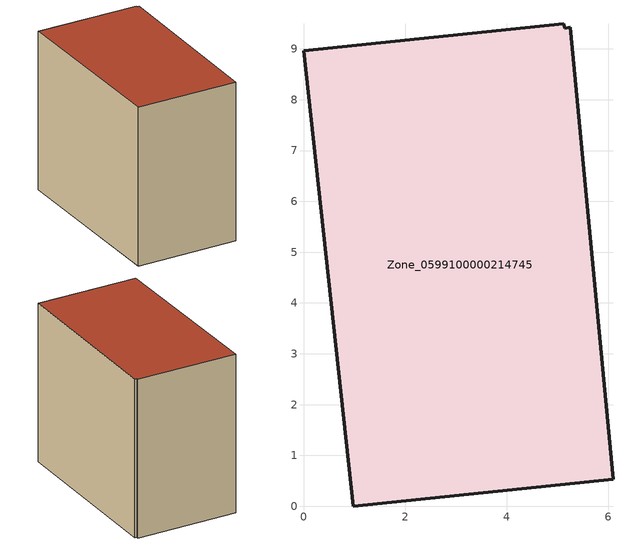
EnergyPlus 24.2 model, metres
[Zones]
Zone_0599100000214745
 floor ground (C_G): 5.14,9.4 5.25,9.42 6.09,0.53 0.98,0 0,8.96 5.13,9.49 z0
 wall outside (C_F): 0.98,0 6.09,0.53 5.25,9.42 5.14,9.4 5.13,9.49 0,8.96 0.98,0 z0:8.07
 roof outside (C_R): 5.25,9.42 5.14,9.4 5.13,9.49 0,8.96 0.98,0 6.09,0.53 z8.07
[BUILDING]
Pand.0599100000214745: North Axis=0; Terrain=City; Loads Convergence Tolerance Value=0.04; Temperature Convergence Tolerance Value=0.4; Solar Distribution=FullExterior; Maximum Number of Warmup Days=25; Minimum Number of Warmup Days=1
[Site:Location]
Rotterdam.The.Hague.AP_ZH_NLD Design_Conditions: Latitude=51.96; Longitude=4.45; Time Zone=1; Elevation=-4.5
[SITE:GROUNDTEMPERATURE:BUILDINGSURFACE]
18, 18, 18, 18, 18, 18, 18, 18, 18, 18, 18, 18
[MATERIAL] Thermal Absorptance=0.9; Solar Absorptance=0.7; Visible Absorptance=0.7
Name | Roughness | Thickness | Conductivity | Density | Specific Heat
G.TI.1975-1991 | MediumSmooth | 0.15 | 0.288461 | 540 | 1210
F.TI.1975-1991 | Rough | 0.3 | 0.230769 | 1920 | 840
R.TI.1975-1991 | MediumRough | 0.2 | 0.153846 | 1500 | 1000
[CONSTRUCTION]
C_G: G.TI.1975-1991
C_F: F.TI.1975-1991
C_R: R.TI.1975-1991
[ZONE]
Zone_0599100000214745: Type=1; Multiplier=1; Ceiling Height=Autocalculate; Volume=Autocalculate; Floor Area=autocalculate; Part of Total Floor Area=Yes
[ZONEINFILTRATION:DESIGNFLOWRATE]
Infil_Zone_0599100000214745: Zone or ZoneList or Space or SpaceList=Zone_0599100000214745; Schedule=AlwaysOn; Design Flow Rate Calculation Method=Flow/Area; Flow Rate per Floor Area=0.003; Constant Term Coefficient=1; Temperature Term Coefficient=0; Velocity Term Coefficient=0; Velocity Squared Term Coefficient=0
[HVACTEMPLATE:ZONE:IDEALLOADSAIRSYSTEM]
Zone_0599100000214745: Maximum Heating Supply Air Temperature=50; Minimum Cooling Supply Air Temperature=13; Maximum Heating Supply Air Humidity Ratio=0.0156; Minimum Cooling Supply Air Humidity Ratio=0.0077; Heating Limit=NoLimit; Cooling Limit=NoLimit; Dehumidification Control Type=ConstantSensibleHeatRatio; Cooling Sensible Heat Ratio=0.7; Dehumidification Setpoint=60; Humidification Control Type=None; Humidification Setpoint=30; Outdoor Air Method=None; Outdoor Air Flow Rate per Person=0.00944; Outdoor Air Flow Rate per Zone Floor Area=0; Outdoor Air Flow Rate per Zone=0; Demand Controlled Ventilation Type=None; Outdoor Air Economizer Type=NoEconomizer; Heat Recovery Type=None; Sensible Heat Recovery Effectiveness=0.7; Latent Heat Recovery Effectiveness=0.65
[ZONECONTROL:THERMOSTAT]
ThermostatControl_Zone_0599100000214745: Zone or ZoneList=Zone_0599100000214745; Control Type Schedule=DualSetpointControlType; Control 1=Thermostat_Zone_0599100000214745; Temperature Difference Between Cutout And Setpoint=0
[THERMOSTATSETPOINT:DUALSETPOINT]
Thermostat_Zone_0599100000214745: Heating Setpoint Temperature Schedule=HeatingSetpoint_Zone_0599100000214745; Cooling Setpoint Temperature Schedule=CoolingSetpoint_Zone_0599100000214745
[SCHEDULE:COMPACT]
HeatingSetpoint_Zone_0599100000214745: Through: 12/31, For: AllDays, Until: 24:00, 21
CoolingSetpoint_Zone_0599100000214745: Through: 12/31, For: AllDays, Until: 24:00, 24
DualSetpointControlType: Through: 12/31, For: AllDays, Until: 24:00, 4
AlwaysOn: Through: 12/31, For: AllDays, Until: 24:00, 1
